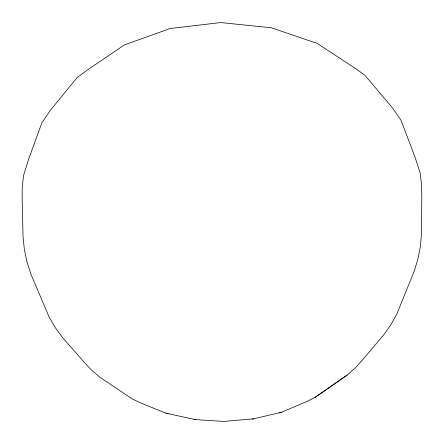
<?xml version="1.0" encoding="UTF-8"?>
<svg xmlns="http://www.w3.org/2000/svg" width="444" height="444" viewBox="0 0 444 444"><rect width="100%" height="100%" fill="white"/><g stroke="black" fill="none" stroke-linecap="round" stroke-linejoin="round"><path stroke-width="0.67" d="M279.326 412.77L281.607 412.221L306.599 401.626L315.001 397.436L347.186 375.086L355.638 367.582L362.959 359.318L383.366 335.342L390.692 325.019L396.708 314.247L414.08 271.528L417.915 259.041L420.363 246.548L421.461 234.127L421.8 197.48L421.584 184.76L420.052 172.505L414.968 156.943L400.926 120.058L392.23 107.626L364.846 75.18L354.49 67.827L317.282 43.457L271.323 27.75L220.635 22.566L170.024 28.549L124.292 44.983L87.435 69.941L77.228 77.456L50.305 110.34L41.836 122.916L28.327 160.029L23.515 175.674L22.2 187.956L22.206 200.682L23.071 237.329L24.387 249.733L27.056 262.188L31.113 274.614L49.14 317.06L55.35 327.733L62.859 337.94L83.616 361.588L91.098 369.735L99.689 377.1L132.234 398.923L140.726 402.98L165.867 413.17L168.171 413.68M315.001 397.436L347.186 375.086M165.867 413.17L195.249 419.597L223.804 421.434L253.496 418.847M252.331 419.13L281.607 412.221M194.072 419.33L195.249 419.597"/></g></svg>
